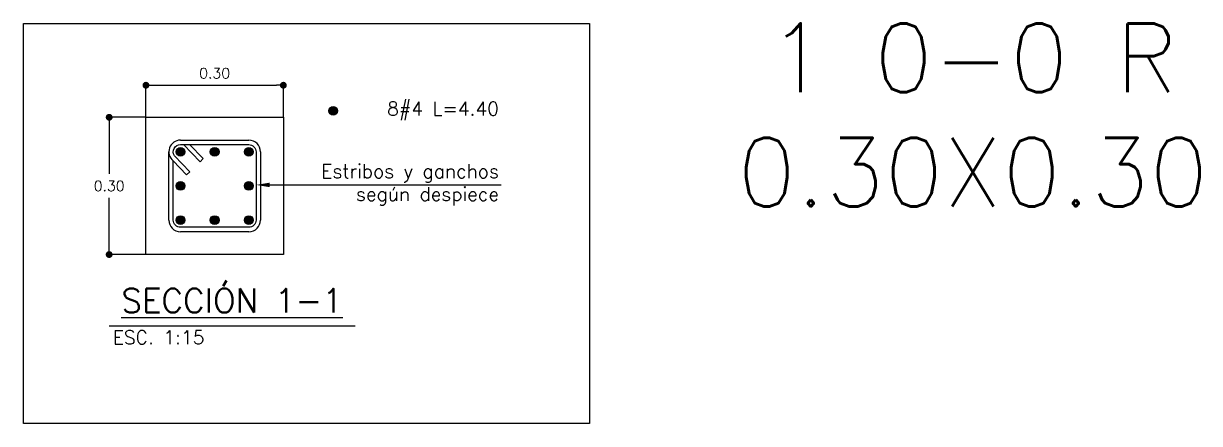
# Model space of a CAD drawing. Header units: millimetres. Extents: x -103 to 209, y -46 to 105.
# Drawn here: x 22.929 to 25.497, y -29.672 to -28.797 of the extents above; entities that cross this region are included whole.
import ezdxf
from ezdxf import colors
from ezdxf.entities.mleader import LeaderData, LeaderLine
from ezdxf.enums import TextEntityAlignment as Align
from ezdxf.math import Vec2, Vec3

# ---------------------------------------------------------------- set-up
doc = ezdxf.new("R2010")
doc.units = ezdxf.units.MM
doc.header["$LTSCALE"] = 0.01
doc.header["$PDMODE"] = 3
for name, color, linetype in [('FC_BORDES', 4, 'Continuous'), ('FC_COTAS', 1, 'Continuous'), ('FC_COTAS @ 15', 1, 'Continuous'), ('FC_ESTRIBOS', 3, 'Continuous'), ('FC_R-200', 5, 'Continuous'), ('FC_R-80', 11, 'Continuous'), ('FC_R-80 @ 15', 11, 'Continuous'), ('FC_REFUERZO 2', 1, 'Continuous')]:
    doc.layers.add(name, color=color, linetype=linetype)
doc.layers.add('FC_HOJA', color=230, linetype='Continuous', plot=False)
doc.layers.add('FC_TEXTO NO IMPRIMIR @ 75', color=252, linetype='Continuous', plot=False)
doc.styles.add('FC_TEXT', font='romans.shx', dxfattribs={"height": 0.002})
doc.styles.add('FC_TEXT1', font='romans.shx')
doc.dimstyles.new('FC_COTAS', dxfattribs={"dimtxt": 0.0015, "dimasz": 0.001, "dimexe": 0, "dimexo": 0, "dimgap": 0.001, "dimtad": 1, "dimtih": 1, "dimtoh": 1, "dimzin": 0, "dimdsep": 46, "dimtxsty": 'FC_TEXT1', "dimblk": 'DOT', "dimcen": 0.09, "dimclrd": 256, "dimclre": 256, "dimclrt": 256, "dimadec": 0, "dimazin": 0, "dimtfac": 1, "dimtix": 1, "dimtmove": 2, "dimatfit": 3, "dimfxl": 1.002, "dimtolj": 1, "dimtzin": 0, "dimlwd": -1, "dimarcsym": 0})

# ---------------------------------------------------------------- blocks, each defined once
blk = doc.blocks.new('*U17')
at = {"layer": 'FC_ESTRIBOS'}
for p, q in [((-0.0747, 0), (0.0747, 0)), ((-0.1, -0.1747), (-0.1, -0.0253)), ((0.1, -0.0253), (0.1, -0.1747)), ((0.0747, -0.2), (-0.0747, -0.2))]:
    blk.add_line(p, q, dxfattribs=at)
blk.add_lwpolyline([(-0.0878, -0.0339, -0.595586), (-0.0747, -0.0096), (0.0747, -0.0096, -0.414214), (0.0904, -0.0253), (0.0904, -0.1747, -0.414214), (0.0747, -0.1904), (-0.0747, -0.1904, -0.414214), (-0.0904, -0.1747), (-0.0904, -0.0452)], format="xyb", dxfattribs=at)
for points in [[(-0.0682, -0.0096), (-0.0318, -0.047), (-0.0249, -0.0403), (-0.0548, -0.0096)], [(-0.0904, -0.0452), (-0.0615, -0.0757), (-0.0545, -0.0691), (-0.0878, -0.0339)]]:
    blk.add_lwpolyline(points, dxfattribs=at)
for centre, start, end in [((0.0747, -0.0253), 360, 90), ((-0.0747, -0.0253), 90, 231.6004), ((-0.0747, -0.1747), 180, 270), ((0.0747, -0.1747), 270, 360)]:
    blk.add_arc(centre, 0.0253, start, end, dxfattribs=at)
blk = doc.blocks.new('*U15')
h = blk.add_hatch(color=256)
h.dxf.hatch_style = 1
edge = h.paths.add_edge_path()
edge.add_arc((0, 0), 0.0119, 0, 360, ccw=False)
blk.add_circle((0, 0), 0.0119)
blk = doc.blocks.new('*U41')
at = {"layer": 'FC_R-200', "color": 4, "ltscale": 1.5}
blk.add_lwpolyline([(-0.0179, 0), (0.0179, 0)], dxfattribs=at)
at = {"layer": 'FC_R-200', "ltscale": 1.5, "style": 'FC_TEXT1'}
blk.add_attdef('%%UTÍTULO', text='', height=0.0035, dxfattribs=at).set_placement((0, 0.00366), align=Align.MIDDLE_CENTER)
at = {"layer": 'FC_R-80', "ltscale": 1.5, "style": 'FC_TEXT1'}
blk.add_attdef('ESCALA', text='', height=0.002, dxfattribs=at).set_placement((-0.01738, -0.0017), align=Align.MIDDLE_LEFT)
blk = doc.blocks.new('_Dot')
at = {"color": 0, "linetype": 'ByBlock', "lineweight": -2}
blk.add_line((-0.5, 0), (-1, 0), dxfattribs=at)
at = {"color": 0, "linetype": 'ByBlock', "const_width": 0.5}
blk.add_lwpolyline([(-0.25, 0, 1), (0.25, 0, 1)], format="xyb", close=True, dxfattribs=at)
blk = doc.blocks.new('*D54')
at = {"layer": 'Defpoints', "color": 0, "ltscale": 0.6, "transparency": 16777216}
for p in [(23.4964, -28.9323), (23.1964, -29.0024), (23.4964, -29.0024)]:
    blk.add_point(p, dxfattribs=at)
at = {"layer": 'FC_COTAS', "lineweight": -2, "ltscale": 0.6, "transparency": 16777216}
for p, q in [((23.1964, -29.0024), (23.1964, -28.9323)), ((23.4964, -29.0024), (23.4964, -28.9323))]:
    blk.add_line(p, q, dxfattribs=at)
at = {"layer": 'FC_COTAS', "ltscale": 0.6, "transparency": 16777216}
blk.add_line((23.2114, -28.9323), (23.4814, -28.9323), dxfattribs=at)
at = {"layer": 'FC_COTAS', "ltscale": 0.6, "transparency": 16777216, "xscale": 0.015, "yscale": 0.015, "zscale": 0.015, "rotation": 180}
blk.add_blockref('_Dot', (23.1964, -28.9323), dxfattribs=at)
at = {"layer": 'FC_COTAS', "ltscale": 0.6, "transparency": 16777216, "xscale": 0.015, "yscale": 0.015, "zscale": 0.015}
blk.add_blockref('_Dot', (23.4964, -28.9323), dxfattribs=at)
at = {"layer": 'FC_COTAS', "ltscale": 0.6, "transparency": 16777216, "insert": (23.3464, -28.9061), "char_height": 0.0225, "attachment_point": 5, "style": 'FC_TEXT1'}
blk.add_mtext('\\A1;0.30', dxfattribs=at)
blk = doc.blocks.new('*D48')
at = {"layer": 'Defpoints', "color": 0, "ltscale": 0.6, "transparency": 16777216}
for p in [(23.1964, -29.0024), (23.1161, -29.3024), (23.1964, -29.3024)]:
    blk.add_point(p, dxfattribs=at)
at = {"layer": 'FC_COTAS', "lineweight": -2, "ltscale": 0.6, "transparency": 16777216}
for p, q in [((23.1964, -29.0024), (23.1161, -29.0024)), ((23.1964, -29.3024), (23.1161, -29.3024))]:
    blk.add_line(p, q, dxfattribs=at)
at = {"layer": 'FC_COTAS', "ltscale": 0.6, "transparency": 16777216}
for p, q in [((23.1161, -29.0174), (23.1161, -29.1261)), ((23.1161, -29.2874), (23.1161, -29.1786))]:
    blk.add_line(p, q, dxfattribs=at)
at = {"layer": 'FC_COTAS', "ltscale": 0.6, "transparency": 16777216, "xscale": 0.015, "yscale": 0.015, "zscale": 0.015}
for p, rotation in [((23.1161, -29.0024), 90), ((23.1161, -29.3024), 270)]:
    blk.add_blockref('_Dot', p, dxfattribs=dict(at, rotation=rotation))
at = {"layer": 'FC_COTAS', "ltscale": 0.6, "transparency": 16777216, "insert": (23.1161, -29.1524), "char_height": 0.0225, "attachment_point": 5, "style": 'FC_TEXT1'}
blk.add_mtext('\\A1;0.30', dxfattribs=at)

msp = doc.modelspace()

# ---------------------------------------------------------------- linework, layer by layer
at = {"layer": 'FC_BORDES', "color": 4, "ltscale": 0.6}
msp.add_lwpolyline([(23.1964, -29.0024), (23.4964, -29.0024), (23.4964, -29.3024), (23.1964, -29.3024)], close=True, dxfattribs=at)
at = {"layer": 'FC_HOJA', "ltscale": 0.6}
msp.add_lwpolyline([(22.9291, -28.7973), (24.1651, -28.7973), (24.1651, -29.6718), (22.9291, -29.6718)], close=True, dxfattribs=at)

# ---------------------------------------------------------------- block references
at = {"layer": 'FC_ESTRIBOS'}
msp.add_blockref('*U17', (23.3464, -29.0524), dxfattribs=at)
at = {"layer": 'FC_R-200', "xscale": 15, "yscale": 15, "zscale": 15}
msp.add_blockref('*U41', (23.3844, -29.458), dxfattribs=at).add_auto_attribs({'%%UTÍTULO': '%%USECCIÓN 1-1', 'ESCALA': 'ESC. 1:15'})
at = {"layer": 'FC_REFUERZO 2', "ltscale": 0.9, "xscale": 0.8, "yscale": 0.8, "zscale": 0.8}
for p in [(23.6051, -28.9884), (23.2717, -29.0777), (23.3464, -29.0777), (23.421, -29.0777), (23.2717, -29.1524), (23.421, -29.1524), (23.2717, -29.227), (23.3464, -29.227), (23.421, -29.227)]:
    msp.add_blockref('*U15', p, dxfattribs=at)

# ---------------------------------------------------------------- texts
at = {"layer": 'FC_R-80 @ 15', "char_height": 0.03, "attachment_point": 6, "style": 'FC_TEXT'}
for s, insert, width in [('8#4 L=4.40', (23.9673, -28.9884), 0.274586), ('Estribos y ganchos según despiece', (23.9673, -29.1502), 0.460185)]:
    msp.add_mtext(s, dxfattribs=dict(at, insert=insert, width=width))
at = {"layer": 'FC_TEXTO NO IMPRIMIR @ 75', "insert": (25.0018, -28.7973), "char_height": 0.15, "width": 1.408643, "attachment_point": 2, "style": 'FC_TEXT'}
msp.add_mtext('1 0-0 R\\P0.30X0.30', dxfattribs=at)

# ---------------------------------------------------------------- dimensions: what is measured, and where the dimension line sits
at = {"layer": 'FC_COTAS @ 15', "ltscale": 0.6}
dim = msp.add_linear_dim(base=(23.4964, -28.9323), p1=(23.1964, -29.0024), p2=(23.4964, -29.0024), dimstyle='FC_COTAS', override={"dimscale": 15, "dimtix": 1, "dimtofl": 1, "dimtmove": 2, "dimatfit": 3}, dxfattribs=at)
dim.commit()
dim.dimension.update_dxf_attribs({"geometry": '*D54', "text_midpoint": (23.3464, -28.9061)})
dim = msp.add_linear_dim(base=(23.1161, -29.3024), p1=(23.1964, -29.0024), p2=(23.1964, -29.3024), angle=90, dimstyle='FC_COTAS', override={"dimscale": 15, "dimtix": 1, "dimtofl": 1, "dimtmove": 2, "dimatfit": 3}, dxfattribs=at)
dim.commit()
dim.dimension.update_dxf_attribs({"geometry": '*D48', "text_midpoint": (23.1161, -29.1524)})

# ---------------------------------------------------------------- leaders
ml = msp.add_multileader_mtext('Standard', dxfattribs=at)
ml.set_content('', color=11, style='FC_TEXT1')
ml.set_leader_properties()
ml.build(insert=Vec2(0, 0))
ml.multileader.update_dxf_attribs({"text_left_attachment_type": 6, "text_right_attachment_type": 6, "dogleg_length": 0.008, "arrow_head_size": 0.03, "scale": 15})
ctx = ml.context
ctx.base_point, ctx.scale, ctx.char_height, ctx.arrow_head_size, ctx.landing_gap_size, ctx.plane_origin = Vec3(23.9571, -29.1502), 15, 0.03, 0.03, 0.015, Vec3(14.4393, -29.8886)
ctx.left_attachment, ctx.right_attachment = 6, 6
notes = []
notes.append((ctx, [(0, (1, 1, 0), (23.5586, -29.1502), (1, 0), 0.3984, [(2, [(23.4368, -29.1502)], 0, [])])]))
ctx.mtext.insert, ctx.mtext.flow_direction = Vec3(23.9721, -29.1202), 5
for ctx, leaders in notes:
    for number, flags, end, landing, length, lines in leaders:
        leader = LeaderData()
        leader.index, (leader.has_last_leader_line, leader.has_dogleg_vector, leader.attachment_direction) = number, flags
        leader.last_leader_point, leader.dogleg_vector, leader.dogleg_length = Vec3(end), Vec3(landing), length
        for number, points, colour, breaks in lines:
            line = LeaderLine()
            line.index, line.vertices, line.color, line.breaks = number, Vec3.list(points), colors.encode_raw_color(colour), breaks
            leader.lines.append(line)
        ctx.leaders.append(leader)

doc.saveas('drawing.dxf')
